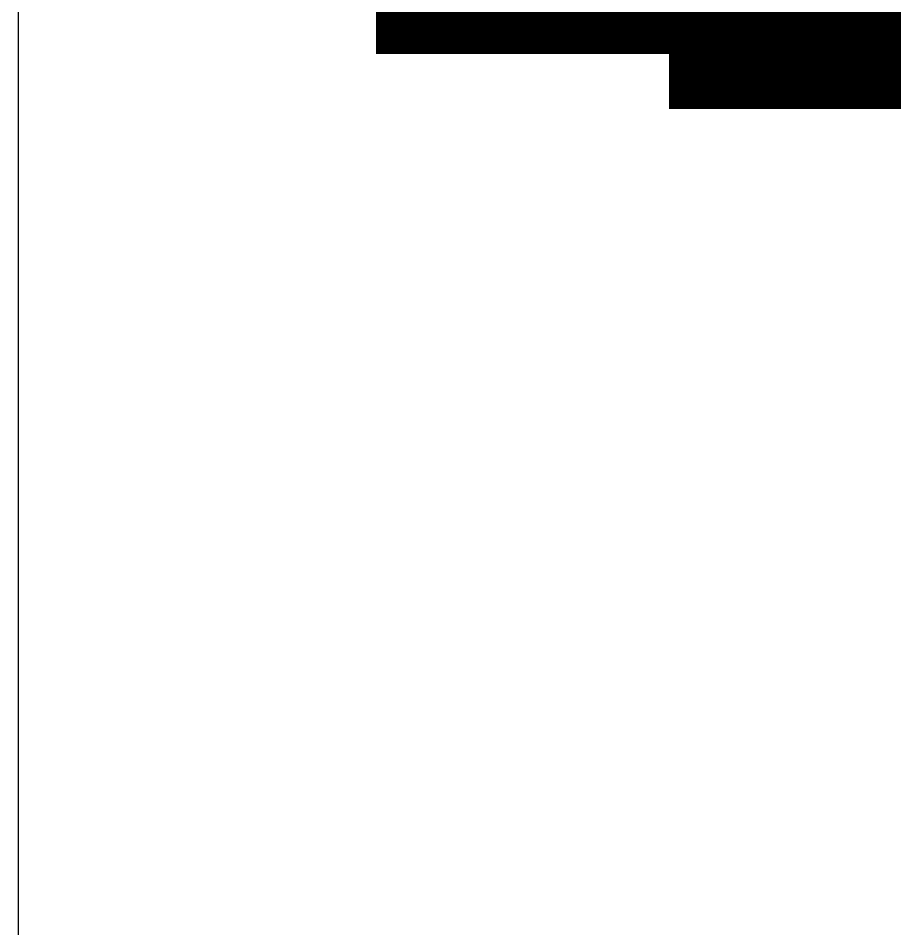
# Model space of a CAD drawing. Extents: x 7 to 469, y 84 to 397.
# Drawn here: x 6.7 to 78.5, y 240.3 to 314.9 of the extents above; entities that cross this region are included whole.
import ezdxf

# ---------------------------------------------------------------- set-up
doc = ezdxf.new("R2010")
doc.units = 0
doc.layers.get('0').update_dxf_attribs({"linetype": 'CONTINUOUS'})
for name, color, linetype in [('BORDER', 7, 'CONTINUOUS'), ('FRAME', 1, 'CONTINUOUS'), ('RUN', 5, 'CONTINUOUS')]:
    doc.layers.add(name, color=color, linetype=linetype)

# ---------------------------------------------------------------- blocks, each defined once
blk = doc.blocks.new('DBORD')
at = {"layer": 'BORDER'}
blk.add_line((0, 21), (0, 0), dxfattribs=at)
at = {"flags": 9}
blk.add_attdef('SCL', (29.291812, 2.326827), '', height=0.2, dxfattribs=at)
blk = doc.blocks.new('RUN')
at = {"const_width": 1}
blk.add_lwpolyline([(0, 0), (1, 0)], dxfattribs=at)
at = {"flags": 9}
for tag, p in [('MAT', (0.349303, 0.182422)), ('SCH', (0.349303, 0.165755)), ('NOM', (0.349303, 0.149088))]:
    blk.add_attdef(tag, p, '', height=0.01, dxfattribs=at)
blk = doc.blocks.new('FRAME')
at = {"const_width": 1}
blk.add_lwpolyline([(0, 0), (1, 0)], dxfattribs=at)
at = {"flags": 9}
for tag, p in [('XID', (0.5, 1)), ('MAT', (0.5, 0.983333))]:
    blk.add_attdef(tag, p, '', height=0.01, dxfattribs=at)

msp = doc.modelspace()

# ---------------------------------------------------------------- block references
at = {"layer": 'BORDER', "xscale": 13.999999, "yscale": 13.999999, "zscale": 13.999999}
msp.add_blockref('DBORD', (6.687501, 102.6875, -12), dxfattribs=at)
at = {"layer": 'FRAME', "xscale": 48, "rotation": 90}
msp.add_blockref('FRAME', (60, 324, 84), dxfattribs=at)
at = {"layer": 'RUN', "rotation": 180}
for p, xscale in [((93, 324, 96), 33), ((60, 324, 96), 24)]:
    msp.add_blockref('RUN', p, dxfattribs=dict(at, xscale=xscale))

doc.saveas('drawing.dxf')
